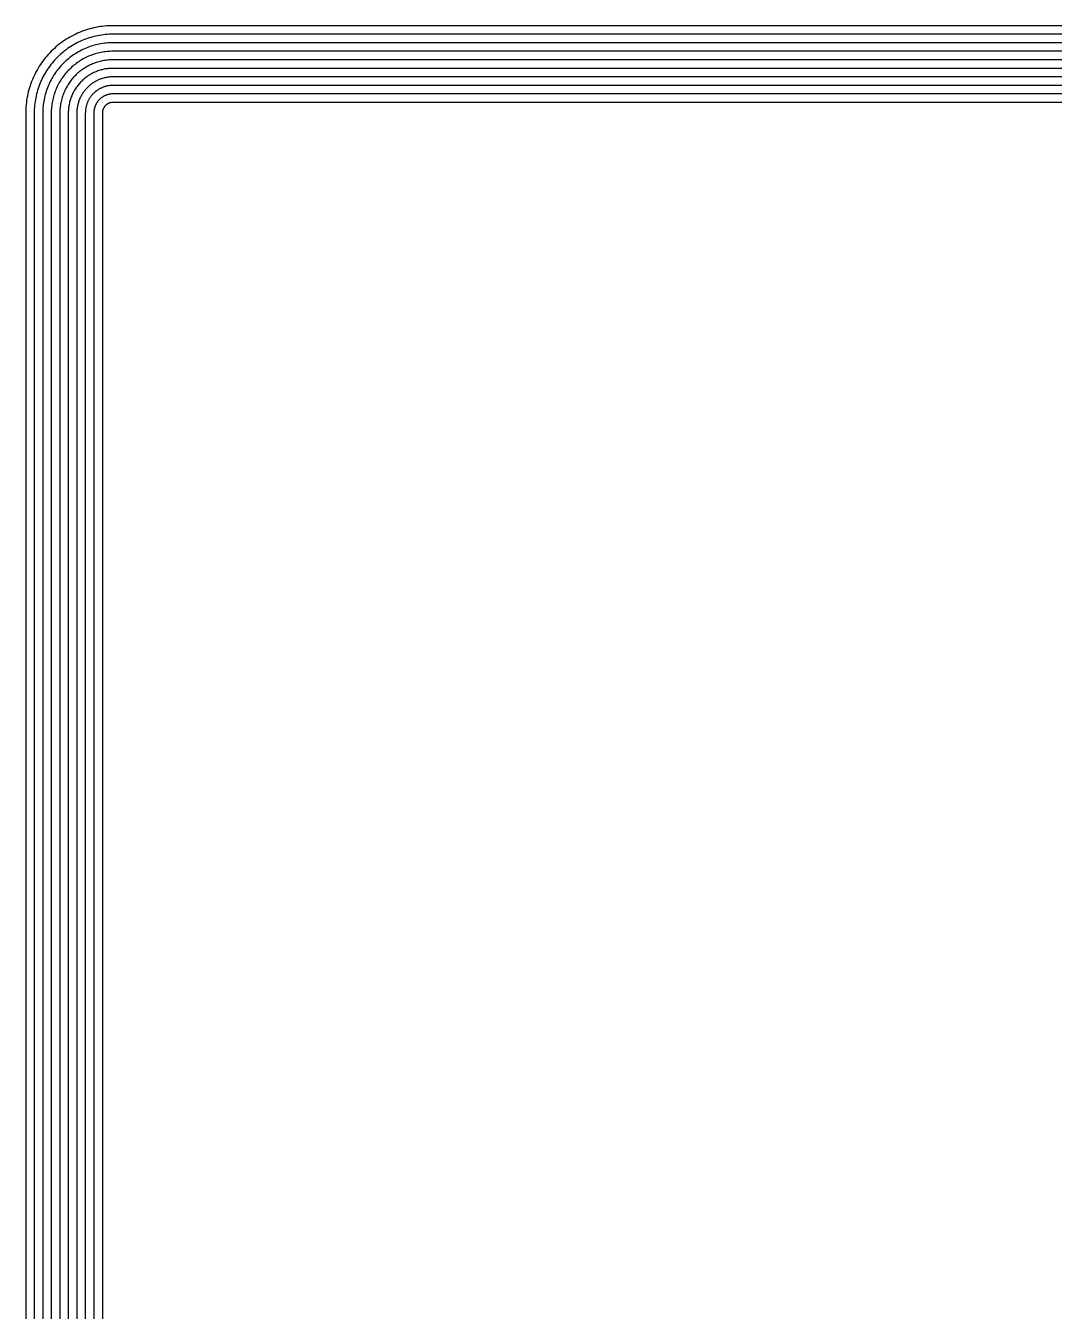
# Model space of a CAD drawing. Header units: metres. Extents: x 1.4 to 44.2, y 0.1 to 33.9.
# Drawn here: x 7.24 to 12.07, y 19.78 to 25.81 of the extents above; entities that cross this region are included whole.
import ezdxf

# ---------------------------------------------------------------- set-up
doc = ezdxf.new("R2010")
doc.units = ezdxf.units.M

msp = doc.modelspace()

# ---------------------------------------------------------------- linework, layer by layer
for points in [[(18.4, 25.81), (7.65, 25.81), (7.64, 25.8099), (7.6299, 25.8095), (7.6199, 25.8089), (7.6098, 25.808), (7.5998, 25.8069), (7.5899, 25.8056), (7.5799, 25.804), (7.57, 25.8021), (7.5602, 25.8001), (7.5504, 25.7977), (7.5407, 25.7952), (7.531, 25.7924), (7.5214, 25.7893), (7.5119, 25.786), (7.5025, 25.7825), (7.4931, 25.7788), (7.4839, 25.7748), (7.4747, 25.7706), (7.4657, 25.7662), (7.4567, 25.7616), (7.4479, 25.7567), (7.4392, 25.7517), (7.4307, 25.7464), (7.4222, 25.7409), (7.4139, 25.7352), (7.4058, 25.7293), (7.3978, 25.7232), (7.3899, 25.7169), (7.3822, 25.7105), (7.3747, 25.7038), (7.3673, 25.697), (7.3601, 25.6899), (7.3531, 25.6827), (7.3462, 25.6754), (7.3396, 25.6678), (7.3331, 25.6601), (7.3268, 25.6523), (7.3207, 25.6442), (7.3148, 25.6361), (7.3091, 25.6278), (7.3036, 25.6194), (7.2983, 25.6108), (7.2933, 25.6021), (7.2884, 25.5933), (7.2838, 25.5844), (7.2794, 25.5753), (7.2752, 25.5662), (7.2712, 25.5569), (7.2675, 25.5476), (7.264, 25.5381), (7.2607, 25.5286), (7.2577, 25.519), (7.2549, 25.5094), (7.2523, 25.4996), (7.25, 25.4898), (7.2479, 25.48), (7.246, 25.4701), (7.2445, 25.4602), (7.2431, 25.4502), (7.242, 25.4402), (7.2411, 25.4302)], [(18.4, 25.77), (7.65, 25.77), (7.6409, 25.7699), (7.6319, 25.7696), (7.6228, 25.769), (7.6137, 25.7682), (7.6047, 25.7672), (7.5957, 25.766), (7.5868, 25.7646), (7.5778, 25.7629), (7.5689, 25.761), (7.5601, 25.7589), (7.5513, 25.7566), (7.5426, 25.7541), (7.534, 25.7513), (7.5254, 25.7484), (7.5169, 25.7452), (7.5084, 25.7418), (7.5001, 25.7383), (7.4918, 25.7345), (7.4837, 25.7305), (7.4756, 25.7263), (7.4676, 25.7219), (7.4598, 25.7174), (7.4521, 25.7126), (7.4445, 25.7077), (7.437, 25.7025), (7.4296, 25.6972), (7.4224, 25.6917), (7.4153, 25.686), (7.4083, 25.6802), (7.4015, 25.6742), (7.3949, 25.668), (7.3884, 25.6616), (7.382, 25.6551), (7.3759, 25.6485), (7.3698, 25.6417), (7.364, 25.6347), (7.3583, 25.6276), (7.3528, 25.6204), (7.3475, 25.6131), (7.3424, 25.6056), (7.3374, 25.598), (7.3327, 25.5902), (7.3281, 25.5824), (7.3237, 25.5744), (7.3195, 25.5664), (7.3155, 25.5582), (7.3118, 25.55), (7.3082, 25.5416), (7.3048, 25.5332), (7.3016, 25.5247), (7.2987, 25.5161), (7.2959, 25.5074), (7.2934, 25.4987), (7.2911, 25.4899), (7.289, 25.4811), (7.2871, 25.4722), (7.2855, 25.4633), (7.284, 25.4543), (7.2828, 25.4453), (7.2818, 25.4363), (7.281, 25.4272)], [(18.4, 25.73), (7.65, 25.73), (7.6419, 25.7299), (7.6338, 25.7296), (7.6257, 25.7291), (7.6177, 25.7284), (7.6096, 25.7275), (7.6016, 25.7264), (7.5936, 25.7252), (7.5856, 25.7237), (7.5777, 25.722), (7.5698, 25.7201), (7.562, 25.7181), (7.5542, 25.7158), (7.5465, 25.7134), (7.5388, 25.7107), (7.5312, 25.7079), (7.5237, 25.7049), (7.5163, 25.7017), (7.5089, 25.6983), (7.5016, 25.6948), (7.4945, 25.691), (7.4874, 25.6871), (7.4804, 25.6831), (7.4735, 25.6788), (7.4667, 25.6744), (7.46, 25.6698), (7.4534, 25.6651), (7.447, 25.6602), (7.4407, 25.6551), (7.4345, 25.6499), (7.4284, 25.6445), (7.4225, 25.639), (7.4167, 25.6334), (7.411, 25.6276), (7.4055, 25.6216), (7.4001, 25.6156), (7.3949, 25.6094), (7.3899, 25.603), (7.385, 25.5966), (7.3802, 25.59), (7.3756, 25.5834), (7.3712, 25.5766), (7.367, 25.5697), (7.3629, 25.5627), (7.359, 25.5556), (7.3552, 25.5484), (7.3517, 25.5411), (7.3483, 25.5337), (7.3451, 25.5263), (7.3421, 25.5188), (7.3393, 25.5112), (7.3367, 25.5035), (7.3342, 25.4958), (7.332, 25.488), (7.3299, 25.4802), (7.328, 25.4723), (7.3264, 25.4644), (7.3249, 25.4564), (7.3236, 25.4484), (7.3225, 25.4404), (7.3216, 25.4324), (7.3209, 25.4243)], [(18.4, 25.69), (7.65, 25.69), (7.6429, 25.6899), (7.6358, 25.6897), (7.6287, 25.6892), (7.6216, 25.6886), (7.6145, 25.6878), (7.6075, 25.6869), (7.6004, 25.6857), (7.5934, 25.6844), (7.5865, 25.683), (7.5795, 25.6813), (7.5727, 25.6795), (7.5658, 25.6775), (7.559, 25.6754), (7.5523, 25.6731), (7.5456, 25.6706), (7.539, 25.6679), (7.5325, 25.6651), (7.526, 25.6622), (7.5196, 25.659), (7.5133, 25.6558), (7.5071, 25.6523), (7.5009, 25.6488), (7.4949, 25.645), (7.4889, 25.6411), (7.483, 25.6371), (7.4773, 25.6329), (7.4716, 25.6286), (7.466, 25.6242), (7.4606, 25.6196), (7.4553, 25.6149), (7.45, 25.61), (7.445, 25.6051), (7.44, 25.6), (7.4351, 25.5948), (7.4304, 25.5894), (7.4258, 25.584), (7.4214, 25.5784), (7.4171, 25.5728), (7.4129, 25.567), (7.4089, 25.5611), (7.405, 25.5552), (7.4013, 25.5491), (7.3977, 25.543), (7.3943, 25.5367), (7.391, 25.5304), (7.3879, 25.524), (7.3849, 25.5175), (7.3821, 25.511), (7.3794, 25.5044), (7.377, 25.4977), (7.3746, 25.491), (7.3725, 25.4842), (7.3705, 25.4774), (7.3687, 25.4705), (7.3671, 25.4636), (7.3656, 25.4566), (7.3643, 25.4496), (7.3632, 25.4426), (7.3622, 25.4355), (7.3614, 25.4284), (7.3608, 25.4213)], [(18.4, 25.65), (7.65, 25.65), (7.6439, 25.6499), (7.6377, 25.6497), (7.6316, 25.6493), (7.6255, 25.6488), (7.6194, 25.6481), (7.6133, 25.6473), (7.6073, 25.6463), (7.6012, 25.6452), (7.5952, 25.6439), (7.5893, 25.6425), (7.5833, 25.641), (7.5774, 25.6392), (7.5716, 25.6374), (7.5658, 25.6354), (7.56, 25.6333), (7.5543, 25.631), (7.5487, 25.6286), (7.5431, 25.626), (7.5376, 25.6233), (7.5322, 25.6205), (7.5268, 25.6175), (7.5215, 25.6144), (7.5163, 25.6112), (7.5111, 25.6079), (7.5061, 25.6044), (7.5011, 25.6008), (7.4962, 25.5971), (7.4914, 25.5933), (7.4867, 25.5893), (7.4821, 25.5853), (7.4776, 25.5811), (7.4732, 25.5768), (7.469, 25.5724), (7.4648, 25.5679), (7.4607, 25.5633), (7.4568, 25.5586), (7.4529, 25.5538), (7.4492, 25.5489), (7.4456, 25.544), (7.4421, 25.5389), (7.4388, 25.5338), (7.4356, 25.5285), (7.4325, 25.5232), (7.4295, 25.5179), (7.4267, 25.5124), (7.424, 25.5069), (7.4215, 25.5013), (7.419, 25.4957), (7.4168, 25.49), (7.4146, 25.4842), (7.4126, 25.4784), (7.4108, 25.4726), (7.4091, 25.4667), (7.4075, 25.4608), (7.4061, 25.4548), (7.4048, 25.4488), (7.4037, 25.4428), (7.4027, 25.4367), (7.4019, 25.4306), (7.4012, 25.4245), (7.4007, 25.4184)], [(18.4, 25.61), (7.65, 25.61), (7.6449, 25.6099), (7.6397, 25.6098), (7.6346, 25.6094), (7.6294, 25.609), (7.6243, 25.6084), (7.6192, 25.6077), (7.6141, 25.6069), (7.609, 25.606), (7.604, 25.6049), (7.599, 25.6037), (7.594, 25.6024), (7.5891, 25.601), (7.5841, 25.5994), (7.5793, 25.5977), (7.5744, 25.5959), (7.5696, 25.594), (7.5649, 25.592), (7.5602, 25.5899), (7.5556, 25.5876), (7.551, 25.5852), (7.5465, 25.5827), (7.5421, 25.5801), (7.5377, 25.5774), (7.5333, 25.5746), (7.5291, 25.5717), (7.5249, 25.5687), (7.5208, 25.5656), (7.5168, 25.5623), (7.5128, 25.559), (7.509, 25.5556), (7.5052, 25.5521), (7.5015, 25.5485), (7.4979, 25.5448), (7.4944, 25.541), (7.491, 25.5372), (7.4877, 25.5332), (7.4845, 25.5292), (7.4813, 25.5251), (7.4783, 25.5209), (7.4754, 25.5167), (7.4726, 25.5124), (7.4699, 25.508), (7.4673, 25.5035), (7.4648, 25.499), (7.4624, 25.4944), (7.4602, 25.4898), (7.458, 25.4851), (7.456, 25.4804), (7.4541, 25.4756), (7.4523, 25.4708), (7.4506, 25.4659), (7.4491, 25.461), (7.4476, 25.456), (7.4463, 25.451), (7.4451, 25.446), (7.444, 25.441), (7.4431, 25.4359), (7.4423, 25.4308), (7.4416, 25.4257), (7.441, 25.4206), (7.4406, 25.4155)], [(18.4, 25.57), (7.65, 25.57), (7.6458, 25.57), (7.6417, 25.5698), (7.6375, 25.5696), (7.6333, 25.5692), (7.6292, 25.5687), (7.6251, 25.5682), (7.6209, 25.5675), (7.6168, 25.5667), (7.6128, 25.5659), (7.6087, 25.5649), (7.6047, 25.5639), (7.6007, 25.5627), (7.5967, 25.5614), (7.5927, 25.5601), (7.5888, 25.5586), (7.585, 25.5571), (7.5811, 25.5554), (7.5773, 25.5537), (7.5736, 25.5519), (7.5699, 25.5499), (7.5662, 25.5479), (7.5626, 25.5458), (7.5591, 25.5436), (7.5556, 25.5414), (7.5521, 25.539), (7.5487, 25.5366), (7.5454, 25.534), (7.5422, 25.5314), (7.539, 25.5287), (7.5358, 25.526), (7.5328, 25.5231), (7.5298, 25.5202), (7.5269, 25.5172), (7.5241, 25.5142), (7.5213, 25.5111), (7.5186, 25.5079), (7.516, 25.5046), (7.5135, 25.5013), (7.511, 25.4979), (7.5087, 25.4945), (7.5064, 25.491), (7.5042, 25.4874), (7.5021, 25.4838), (7.5001, 25.4801), (7.4982, 25.4764), (7.4963, 25.4727), (7.4946, 25.4689), (7.493, 25.4651), (7.4914, 25.4612), (7.49, 25.4573), (7.4886, 25.4533), (7.4873, 25.4494), (7.4862, 25.4454), (7.4851, 25.4413), (7.4841, 25.4373), (7.4833, 25.4332), (7.4825, 25.4291), (7.4819, 25.425), (7.4813, 25.4208), (7.4808, 25.4167), (7.4805, 25.4125)], [(18.4, 25.53), (7.65, 25.53), (7.6468, 25.53), (7.6436, 25.5299), (7.6404, 25.5297), (7.6373, 25.5294), (7.6341, 25.529), (7.6309, 25.5286), (7.6278, 25.5281), (7.6247, 25.5275), (7.6215, 25.5269), (7.6184, 25.5261), (7.6153, 25.5253), (7.6123, 25.5244), (7.6092, 25.5235), (7.6062, 25.5224), (7.6032, 25.5213), (7.6003, 25.5201), (7.5973, 25.5189), (7.5944, 25.5175), (7.5916, 25.5161), (7.5887, 25.5147), (7.5859, 25.5131), (7.5832, 25.5115), (7.5805, 25.5098), (7.5778, 25.5081), (7.5752, 25.5063), (7.5726, 25.5044), (7.57, 25.5025), (7.5675, 25.5005), (7.5651, 25.4984), (7.5627, 25.4963), (7.5604, 25.4942), (7.5581, 25.4919), (7.5559, 25.4897), (7.5537, 25.4873), (7.5516, 25.4849), (7.5495, 25.4825), (7.5475, 25.48), (7.5456, 25.4775), (7.5437, 25.4749), (7.5419, 25.4722), (7.5402, 25.4696), (7.5385, 25.4668), (7.5369, 25.4641), (7.5354, 25.4613), (7.5339, 25.4585), (7.5325, 25.4556), (7.5312, 25.4527), (7.5299, 25.4498), (7.5287, 25.4468), (7.5276, 25.4438), (7.5266, 25.4408), (7.5256, 25.4377), (7.5247, 25.4347), (7.5239, 25.4316), (7.5232, 25.4285), (7.5225, 25.4254), (7.5219, 25.4222), (7.5214, 25.4191), (7.521, 25.4159), (7.5206, 25.4128), (7.5204, 25.4096)], [(18.4, 25.49), (7.65, 25.49), (7.6478, 25.49), (7.6456, 25.4899), (7.6434, 25.4898), (7.6412, 25.4896), (7.639, 25.4893), (7.6368, 25.489), (7.6346, 25.4887), (7.6325, 25.4883), (7.6303, 25.4878), (7.6281, 25.4873), (7.626, 25.4868), (7.6239, 25.4861), (7.6218, 25.4855), (7.6197, 25.4848), (7.6176, 25.484), (7.6156, 25.4832), (7.6135, 25.4823), (7.6115, 25.4814), (7.6095, 25.4804), (7.6076, 25.4794), (7.6057, 25.4783), (7.6037, 25.4772), (7.6019, 25.476), (7.6, 25.4748), (7.5982, 25.4736), (7.5964, 25.4723), (7.5946, 25.471), (7.5929, 25.4696), (7.5912, 25.4682), (7.5896, 25.4667), (7.588, 25.4652), (7.5864, 25.4637), (7.5848, 25.4621), (7.5833, 25.4605), (7.5819, 25.4588), (7.5804, 25.4571), (7.5791, 25.4554), (7.5777, 25.4536), (7.5764, 25.4518), (7.5752, 25.45), (7.574, 25.4482), (7.5728, 25.4463), (7.5717, 25.4444), (7.5706, 25.4424), (7.5696, 25.4405), (7.5687, 25.4385), (7.5677, 25.4365), (7.5669, 25.4345), (7.566, 25.4324), (7.5653, 25.4303), (7.5646, 25.4282), (7.5639, 25.4261), (7.5633, 25.424), (7.5627, 25.4219), (7.5622, 25.4197), (7.5617, 25.4176), (7.5613, 25.4154), (7.561, 25.4132), (7.5607, 25.411), (7.5604, 25.4088), (7.5603, 25.4066)], [(7.2411, 25.4302), (7.2405, 25.4201), (7.2401, 25.4101), (7.24, 25.4), (7.24, 16.65)], [(7.281, 25.4272), (7.2805, 25.4182), (7.2801, 25.4091), (7.28, 25.4), (7.28, 16.65)], [(7.3209, 25.4243), (7.3204, 25.4162), (7.3201, 25.4081), (7.32, 25.4), (7.32, 16.65)], [(7.3608, 25.4213), (7.3604, 25.4142), (7.3601, 25.4071), (7.36, 25.4), (7.36, 16.65)], [(7.4007, 25.4184), (7.4003, 25.4123), (7.4001, 25.4061), (7.4, 25.4), (7.4, 16.65)], [(7.4406, 25.4155), (7.4403, 25.4103), (7.4401, 25.4052), (7.44, 25.4), (7.44, 16.65)], [(7.4805, 25.4125), (7.4802, 25.4084), (7.4801, 25.4042), (7.48, 25.4), (7.48, 16.65)], [(7.5204, 25.4096), (7.5202, 25.4064), (7.5201, 25.4032), (7.52, 25.4), (7.52, 16.65)], [(7.5603, 25.4066), (7.5601, 25.4044), (7.56, 25.4022), (7.56, 25.4), (7.56, 16.65)], [(7.6001, 25.4037), (7.6001, 25.4025), (7.6, 25.4012), (7.6, 25.4), (7.6, 16.65)], [(18.4, 25.45), (7.65, 25.45), (7.6488, 25.45), (7.6476, 25.45), (7.6463, 25.4499), (7.6451, 25.4498), (7.6439, 25.4496), (7.6427, 25.4495), (7.6415, 25.4493), (7.6403, 25.4491), (7.6391, 25.4488), (7.6379, 25.4485), (7.6367, 25.4482), (7.6355, 25.4479), (7.6343, 25.4475), (7.6332, 25.4471), (7.632, 25.4467), (7.6309, 25.4462), (7.6298, 25.4457), (7.6286, 25.4452), (7.6275, 25.4447), (7.6264, 25.4441), (7.6254, 25.4435), (7.6243, 25.4429), (7.6233, 25.4423), (7.6222, 25.4416), (7.6212, 25.4409), (7.6202, 25.4402), (7.6193, 25.4394), (7.6183, 25.4387), (7.6174, 25.4379), (7.6164, 25.4371), (7.6155, 25.4362), (7.6147, 25.4354), (7.6138, 25.4345), (7.613, 25.4336), (7.6122, 25.4327), (7.6114, 25.4317), (7.6106, 25.4308), (7.6099, 25.4298), (7.6091, 25.4288), (7.6084, 25.4278), (7.6078, 25.4268), (7.6071, 25.4257), (7.6065, 25.4247), (7.6059, 25.4236), (7.6054, 25.4225), (7.6048, 25.4214), (7.6043, 25.4203), (7.6038, 25.4191), (7.6034, 25.418), (7.6029, 25.4169), (7.6025, 25.4157), (7.6022, 25.4145), (7.6018, 25.4133), (7.6015, 25.4122), (7.6012, 25.411), (7.601, 25.4098), (7.6007, 25.4086), (7.6006, 25.4073), (7.6004, 25.4061), (7.6003, 25.4049), (7.6001, 25.4037)]]:
    msp.add_lwpolyline(points)

doc.saveas('drawing.dxf')
